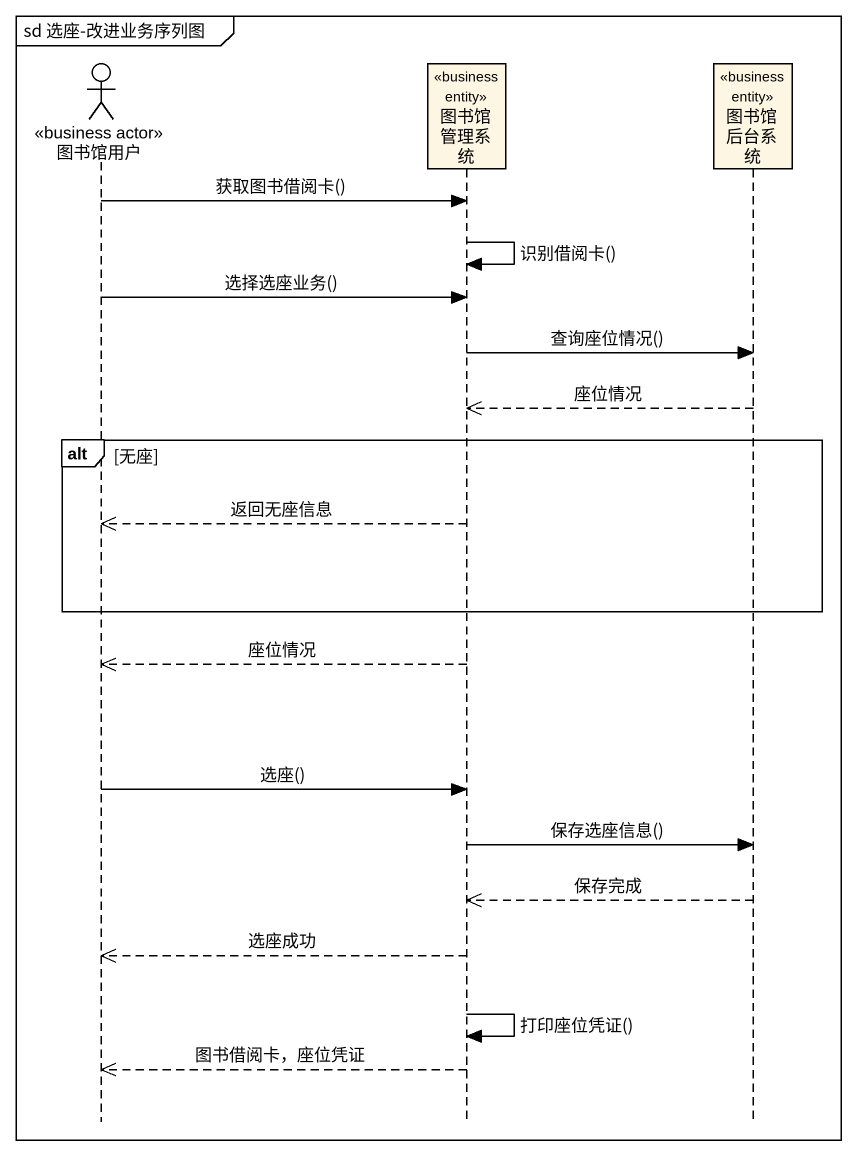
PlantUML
@startuml
mainframe sd 选座-改进业务序列图
hide footbox
actor 图书馆用户 <<business actor>>
participant 图书馆管理系统 <<business entity>>
participant 图书馆后台系统 <<business entity>>

图书馆用户 -> 图书馆管理系统 : 获取图书借阅卡()
图书馆管理系统 -> 图书馆管理系统 : 识别借阅卡()
图书馆用户 -> 图书馆管理系统 : 选择选座业务()
图书馆管理系统 -> 图书馆后台系统 : 查询座位情况()
图书馆后台系统 -->> 图书馆管理系统 : 座位情况
alt 无座
  图书馆管理系统 -->> 图书馆用户 : 返回无座信息
end
图书馆管理系统 -->> 图书馆用户 : 座位情况
图书馆用户 -> 图书馆管理系统 : 选座()
图书馆管理系统 -> 图书馆后台系统 : 保存选座信息()
图书馆后台系统 -->> 图书馆管理系统 : 保存完成
图书馆管理系统 -->> 图书馆用户 : 选座成功
图书馆管理系统 -> 图书馆管理系统 : 打印座位凭证()
图书馆管理系统 -->> 图书馆用户 : 图书借阅卡，座位凭证
@enduml
